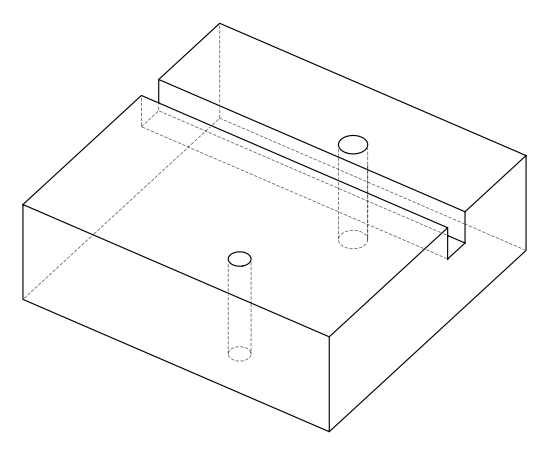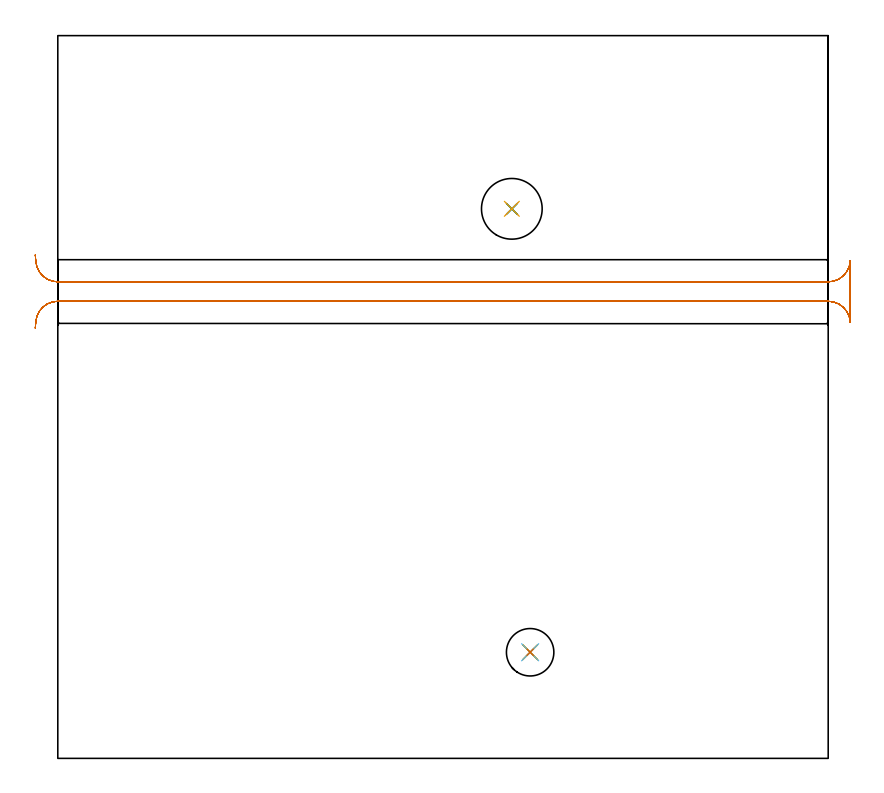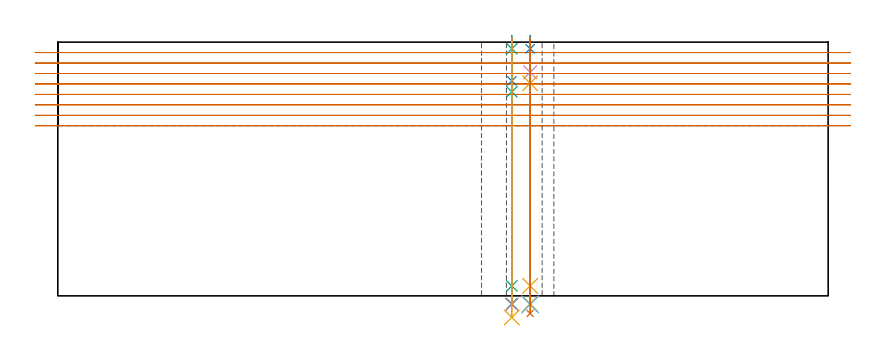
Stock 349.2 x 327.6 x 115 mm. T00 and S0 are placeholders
(PLAN: 11 operations, 9 tool changes, 16.1 min)
(1 MILL_RECTANGULAR_SLOT | SLOT_RECTANGULAR | UGT0201_094 | Follow Part, ap 5, ae 75% | 12.81 min | 381190 mm3)
(2 SPOT_DRILL | STEP1HOLE | NXT0321_9005460120000 | 0.05 min | 183 mm3)
(3 SPOT_DRILL_1 | STEP1HOLE_1 | NXT0321_9005460120000 | 0.05 min | 186 mm3)
(4 DRILL_BLIND_HOLE_INTO_CENTER | STEP1HOLE | NXT0301_062 | 0.06 min | 687 mm3)
(5 GUN_DRILL_THROUGH_HOLE | STEP1HOLE | UGT0307_006 | 0.56 min | 6489 mm3)
(6 DRILL_TO_ENLARGE_THROUGH_HOLE | STEP1HOLE | NXT0301_102 | 0.49 min | 9039 mm3)
(7 DRILL_TO_ENLARGE_THROUGH_HOLE_1 | STEP1HOLE | UGT0301_052 | 0.5 min | 25302 mm3)
(8 DRILL_BLIND_HOLE_INTO_CENTER_1 | STEP1HOLE_1 | NXT0301_088 | 0.08 min | 1537 mm3)
(9 GUN_DRILL_THROUGH_HOLE_1 | STEP1HOLE_1 | UGT0307_006 | 0.56 min | 6259 mm3)
(10 DRILL_TO_ENLARGE_THROUGH_HOLE_2 | STEP1HOLE_1 | NXT0301_102 | 0.49 min | 8433 mm3)
(11 DRILL_TO_ENLARGE_THROUGH_HOLE_3 | STEP1HOLE_1 | UGT0301_390 | 0.51 min | 51841 mm3)
(TOOL UGT0201_094 | End mill 20 mm | D20 FL38 Z4)
(TOOL NXT0321_9005460120000 | NC Spot Drill, 142deg, 12mm, Carbide, Uncoated | D12 PA142 FL30 Z2)
(TOOL NXT0301_062 | Carbide Drill 9.1mm [860.1-0910-027A1-MM 2214] | D9.1 PA140 FL47 Z2)
(TOOL UGT0307_006 | Gun Drill 9 mm | D9 PA130 FL24 Z1)
(TOOL NXT0301_102 | Carbide Drill 13.5mm [860.1-1350-108A1-MM 2214] | D13.5 PA140 FL123 Z2)
(TOOL UGT0301_052 | Twist Drill 21.5 mm | D21.5 PA118 FL150 Z2)
(TOOL NXT0301_088 | Carbide Drill 11.7mm [860.1-1170-035A1-MM 2214] | D11.7 PA140 FL55 Z2)
(TOOL UGT0301_390 | Twist Drill 27.5 mm | D27.5 PA118 FL165 Z2)
(OP 1 MILL_RECTANGULAR_SLOT)
G17 G21 G94 G90
T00 M6
G54
G17 G0 G90 X-10.202 Y194.983 S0 M3
G43 Z125. H0
Z110.262
G94 G1 X-9.97 Y197.974 F250.
G2 X0. Y207.2 R10. F500.
G1 X349.2
G2 X359.19 Y197.647 R10.
G1 X359.2
Y225.553
X359.19
G2 X349.2 Y216. R10.
G1 X0.
G2 X-9.97 Y225.226 R10.
G1 X-10.202 Y228.217 F250.
G0 Y194.983 Z105.525
G1 X-9.97 Y197.974
G2 X0. Y207.2 R10. F500.
G1 X349.2
G2 X359.19 Y197.647 R10.
G1 X359.2
Y225.553
X359.19
G2 X349.2 Y216. R10.
G1 X0.
G2 X-9.97 Y225.226 R10.
G1 X-10.202 Y228.217 F250.
G0 Y194.983 Z100.787
G1 X-9.97 Y197.974
G2 X0. Y207.2 R10. F500.
G1 X349.2
G2 X359.19 Y197.647 R10.
G1 X359.2
Y225.553
X359.19
G2 X349.2 Y216. R10.
G1 X0.
G2 X-9.97 Y225.226 R10.
G1 X-10.202 Y228.217 F250.
G0 Y194.983 Z96.05
G1 X-9.97 Y197.974
G2 X0. Y207.2 R10. F500.
G1 X349.2
G2 X359.19 Y197.647 R10.
G1 X359.2
Y225.553
X359.19
G2 X349.2 Y216. R10.
G1 X0.
G2 X-9.97 Y225.226 R10.
G1 X-10.202 Y228.217 F250.
G0 Y194.983 Z91.312
G1 X-9.97 Y197.974
G2 X0. Y207.2 R10. F500.
G1 X349.2
G2 X359.19 Y197.647 R10.
G1 X359.2
Y225.553
X359.19
G2 X349.2 Y216. R10.
G1 X0.
G2 X-9.97 Y225.226 R10.
G1 X-10.202 Y228.217 F250.
G0 Y194.983 Z86.575
G1 X-9.97 Y197.974
G2 X0. Y207.2 R10. F500.
G1 X349.2
G2 X359.19 Y197.647 R10.
G1 X359.2
Y225.553
X359.19
G2 X349.2 Y216. R10.
G1 X0.
G2 X-9.97 Y225.226 R10.
G1 X-10.202 Y228.217 F250.
G0 Y194.983 Z81.837
G1 X-9.97 Y197.974
G2 X0. Y207.2 R10. F500.
G1 X349.2
G2 X359.19 Y197.647 R10.
G1 X359.2
Y225.553
X359.19
G2 X349.2 Y216. R10.
G1 X0.
G2 X-9.97 Y225.226 R10.
G1 X-10.202 Y228.217 F250.
G0 Y194.983 Z77.1
G1 X-9.97 Y197.974
G2 X0. Y207.2 R10. F500.
G1 X349.2
G2 X359.19 Y197.647 R10.
G1 X359.2
Y225.553
X359.19
G2 X349.2 Y216. R10.
G1 X0.
G2 X-9.97 Y225.226 R10.
G1 X-10.202 Y228.217 F250.
G0 Z125.
M5
M2
(OP 2 SPOT_DRILL)
G17 G21 G94 G90
T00 M6
G54
G17 G0 G90 X214.1 Y48.1 S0 M3
G43 Z125. H0
G94 G81 G98 Z112. F250. R118.
G80
M5
M2
(OP 3 SPOT_DRILL_1)
G17 G21 G94 G90
T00 M6
G54
G17 G0 G90 X205.8 Y249.1 S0 M3
G43 Z125. H0
G94 G81 G98 Z112. F250. R118.
G80
M5
M2
(OP 4 DRILL_BLIND_HOLE_INTO_CENTER)
G17 G21 G94 G90
T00 M6
G54
G17 G0 G90 X214.1 Y48.1 S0 M3
G43 Z125. H1
G94 G81 G98 Z101.35 F250. R117.
G80
M5
M2
(OP 5 GUN_DRILL_THROUGH_HOLE)
G17 G21 G94 G90
T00 M6
G54
G17 G0 G90 X214.1 Y48.1 M8
G43 Z125. H0
Z111.601
S716 M3
G94 G1 Z96.389 F125. M26
G4 X.084
Z4.5 F250.
G4 X.084
Z-3.598 F125.
G4 X.084
M5
M9
G0 Z111.601
Z125.
M2
(OP 6 DRILL_TO_ENLARGE_THROUGH_HOLE)
G17 G21 G94 G90
T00 M6
G54
G17 G0 G90 X214.1 Y48.1 S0 M3
G43 Z125. H1
G94 G73 G98 Z-3.957 F250. Q13.217 R117.
G80
M5
M2
(OP 7 DRILL_TO_ENLARGE_THROUGH_HOLE_1)
G17 G21 G94 G90
T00 M6
G54
G17 G0 G90 X214.1 Y48.1 S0 M3
G43 Z125. H0
G94 G73 G98 Z-7.959 F250. Q20.493 R117.
G80
M5
M2
(OP 8 DRILL_BLIND_HOLE_INTO_CENTER_1)
G17 G21 G94 G90
T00 M6
G54
G17 G0 G90 X205.8 Y249.1 S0 M3
G43 Z125. H1
G94 G81 G98 Z97.45 F250. R117.
G80
M5
M2
(OP 9 GUN_DRILL_THROUGH_HOLE_1)
G17 G21 G94 G90
T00 M6
G54
G17 G0 G90 X205.8 Y249.1 M8
G43 Z125. H0
Z109.602
S716 M3
G94 G1 Z92.489 F125. M26
G4 X.084
Z4.5 F250.
G4 X.084
Z-3.598 F125.
G4 X.084
M5
M9
G0 Z109.602
Z125.
M2
(OP 10 DRILL_TO_ENLARGE_THROUGH_HOLE_2)
G17 G21 G94 G90
T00 M6
G54
G17 G0 G90 X205.8 Y249.1 S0 M3
G43 Z125. H1
G94 G73 G98 Z-3.957 F250. Q13.217 R117.
G80
M5
M2
(OP 11 DRILL_TO_ENLARGE_THROUGH_HOLE_3)
G17 G21 G94 G90
T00 M6
G54
G17 G0 G90 X205.8 Y249.1 S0 M3
G43 Z125. H0
G94 G73 G98 Z-9.762 F250. Q24.952 R117.
G80
M5
M2
